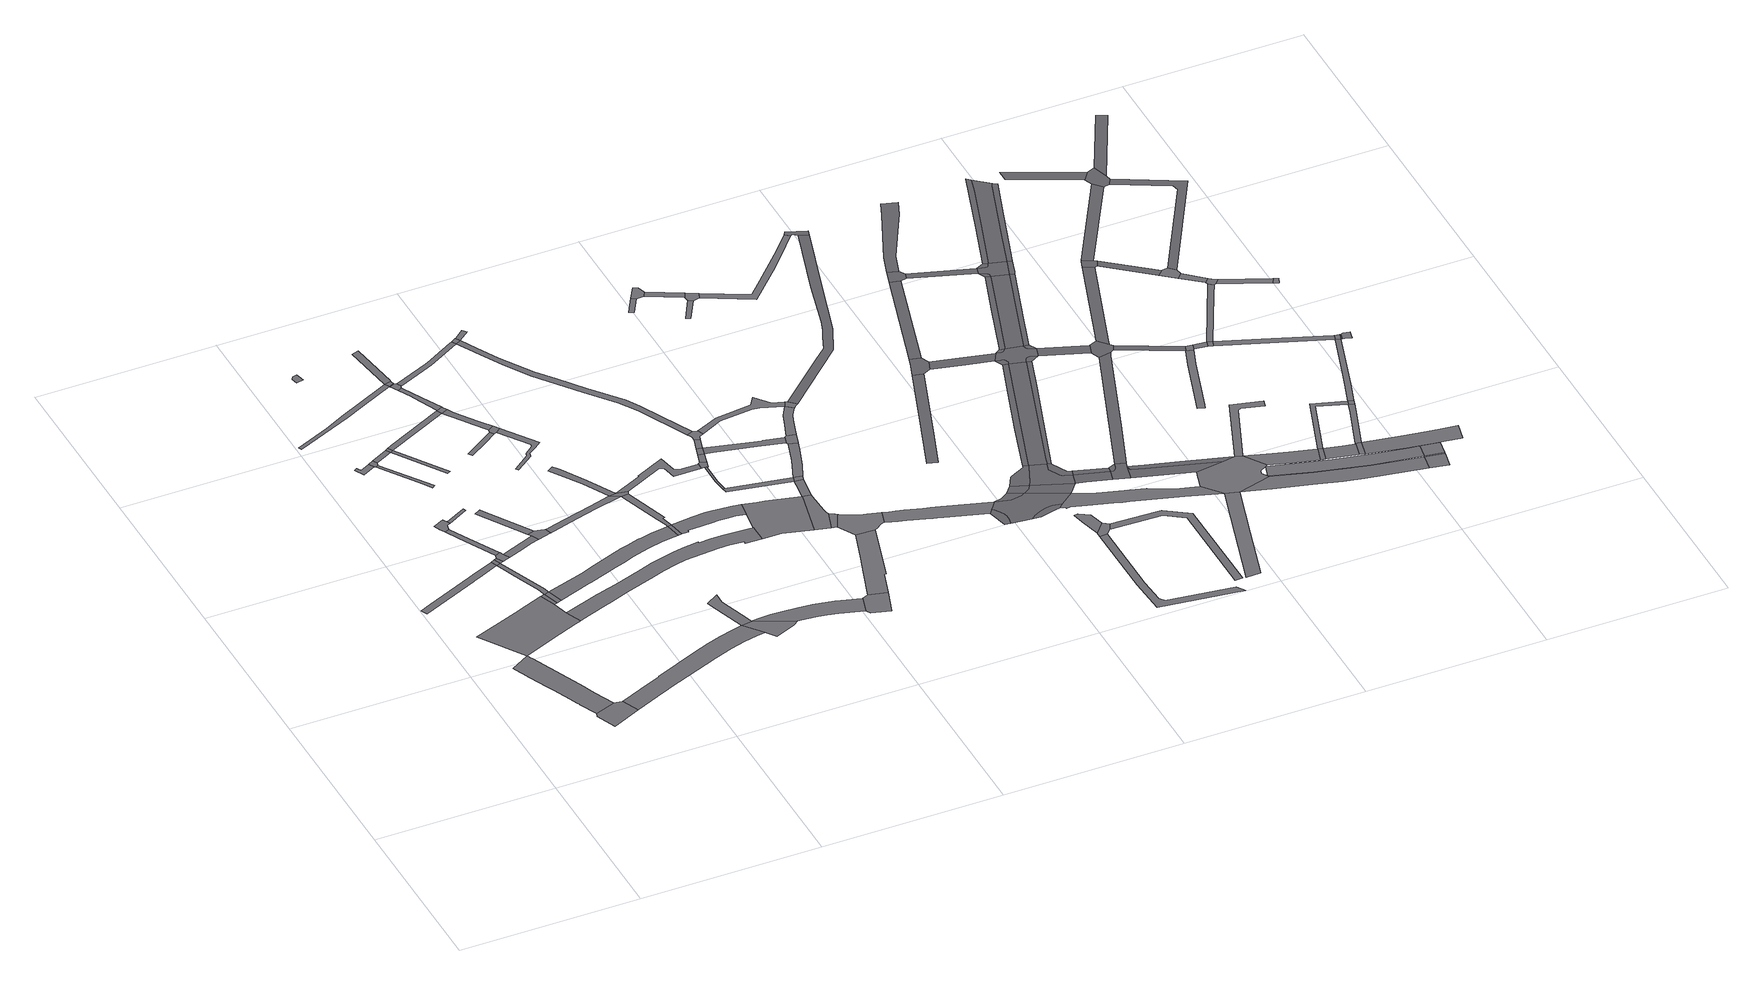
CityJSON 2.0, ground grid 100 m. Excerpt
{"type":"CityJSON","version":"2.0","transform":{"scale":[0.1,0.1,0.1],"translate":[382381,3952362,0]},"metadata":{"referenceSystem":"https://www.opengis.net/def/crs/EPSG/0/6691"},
"CityObjects":{
"road1":{"type":"Road","attributes":{"class":"1040","RoadStructureAttribute.sectionType":"1"},"geometry":[{"type":"MultiSurface","lod":"1","boundaries":[[[0,1,2,3,4,5,6,7,8,9,10,11,12,13,14,15,16,17,18]]]}]},
"road2":{"type":"Road","attributes":{"class":"1040","RoadStructureAttribute.sectionType":"4"},"geometry":[{"type":"MultiSurface","lod":"1","boundaries":[[[13,12,19,20,21,22]]]}]},
"road3":{"type":"Road","attributes":{"class":"1040","RoadStructureAttribute.sectionType":"1"},"geometry":[{"type":"MultiSurface","lod":"1","boundaries":[[[23,24,25,26,27,28,29,30,31,32]]]}]},
"road4":{"type":"Road","attributes":{"name":"都道25号","class":"1040","function":"3","RoadStructureAttribute.sectionType":"1"},"geometry":[{"type":"MultiSurface","lod":"1","boundaries":[[[33,34,35,36,0,37,38,39,40,41,42]]]}]},
"road5":{"type":"Road","attributes":{"name":"都道25号","class":"1040","function":"3","RoadStructureAttribute.sectionType":"1"},"geometry":[{"type":"MultiSurface","lod":"1","boundaries":[[[43,33,42,44]]]}]},
"road6":{"type":"Road","attributes":{"class":"1040","RoadStructureAttribute.sectionType":"4"},"geometry":[{"type":"MultiSurface","lod":"1","boundaries":[[[45,23,32,46]]]}]},
"road7":{"type":"Road","attributes":{"class":"1040","RoadStructureAttribute.sectionType":"4"},"geometry":[{"type":"MultiSurface","lod":"1","boundaries":[[[47,48,49,50,51,52,53,54]]]}]},
"road8":{"type":"Road","attributes":{"class":"1040","RoadStructureAttribute.sectionType":"1"},"geometry":[{"type":"MultiSurface","lod":"1","boundaries":[[[46,32,55,56,57,43,58,59,60]]]}]},
"road9":{"type":"Road","attributes":{"class":"1040","RoadStructureAttribute.sectionType":"1"},"geometry":[{"type":"MultiSurface","lod":"1","boundaries":[[[61,45,46,62]]]}]},
"road10":{"type":"Road","attributes":{"class":"1040","RoadStructureAttribute.sectionType":"1"},"geometry":[{"type":"MultiSurface","lod":"1","boundaries":[[[63,64,65,66,67,68]]]}]},
"road11":{"type":"Road","attributes":{"name":"都道25号","class":"1040","function":"3","RoadStructureAttribute.sectionType":"4"},"geometry":[{"type":"MultiSurface","lod":"1","boundaries":[[[58,43,44,69]]]}]},
"road12":{"type":"Road","attributes":{"class":"1040","RoadStructureAttribute.sectionType":"1"},"geometry":[{"type":"MultiSurface","lod":"1","boundaries":[[[70,71,51,50,72,73,74]]]}]},
"road13":{"type":"Road","attributes":{"class":"1040","RoadStructureAttribute.sectionType":"4"},"geometry":[{"type":"MultiSurface","lod":"1","boundaries":[[[74,73,61,62,75,76]]]}]},
"road14":{"type":"Road","attributes":{"class":"1040","RoadStructureAttribute.sectionType":"4"},"geometry":[{"type":"MultiSurface","lod":"1","boundaries":[[[77,63,68,78,79,80]]]}]},
"road15":{"type":"Road","attributes":{"class":"1040","RoadStructureAttribute.sectionType":"1"},"geometry":[{"type":"MultiSurface","lod":"1","boundaries":[[[81,54,53,82]]]}]},
"road16":{"type":"Road","attributes":{"class":"1040","RoadStructureAttribute.sectionType":"1"},"geometry":[{"type":"MultiSurface","lod":"1","boundaries":[[[79,78,83,84,85,86]]]}]},
"road17":{"type":"Road","attributes":{"class":"1040","RoadStructureAttribute.sectionType":"1"},"geometry":[{"type":"MultiSurface","lod":"1","boundaries":[[[87,88,77,80,89,90]]]}]},
"road18":{"type":"Road","attributes":{"class":"1040","RoadStructureAttribute.sectionType":"1"},"geometry":[{"type":"MultiSurface","lod":"1","boundaries":[[[91,92,93,94,95,96,97,98,22,21,99,100,101,102,103,104,105,106]]]}]},
"road19":{"type":"Road","attributes":{"class":"1040","RoadStructureAttribute.sectionType":"1"},"geometry":[{"type":"MultiSurface","lod":"1","boundaries":[[[107,76,75,108,109,110]]]}]},
"road20":{"type":"Road","attributes":{"class":"1040","RoadStructureAttribute.sectionType":"4"},"geometry":[{"type":"MultiSurface","lod":"1","boundaries":[[[111,87,90,112]]]}]},
"road21":{"type":"Road","attributes":{"class":"1040","RoadStructureAttribute.sectionType":"1"},"geometry":[{"type":"MultiSurface","lod":"1","boundaries":[[[113,114,115,116,117,118,119,120,121]]]}]},
"road22":{"type":"Road","attributes":{"class":"1040","RoadStructureAttribute.sectionType":"1"},"geometry":[{"type":"MultiSurface","lod":"1","boundaries":[[[122,123,124,125,126]]]}]},
"road23":{"type":"Road","attributes":{"class":"1040","RoadStructureAttribute.sectionType":"4"},"geometry":[{"type":"MultiSurface","lod":"1","boundaries":[[[127,128,129,130,131,132]]]}]},
"road24":{"type":"Road","attributes":{"class":"1040","RoadStructureAttribute.sectionType":"1"},"geometry":[{"type":"MultiSurface","lod":"1","boundaries":[[[112,90,133,134]]]}]},
"road25":{"type":"Road","attributes":{"class":"1040","RoadStructureAttribute.sectionType":"4"},"geometry":[{"type":"MultiSurface","lod":"1","boundaries":[[[125,124,135,107,110,136,137]]]}]},
"road26":{"type":"Road","attributes":{"class":"1040","RoadStructureAttribute.sectionType":"1"},"geometry":[{"type":"MultiSurface","lod":"1","boundaries":[[[138,139,111,112,140]]]}]},
"road27":{"type":"Road","attributes":{"name":"都道25号","class":"1040","function":"3","RoadStructureAttribute.sectionType":"1"},"geometry":[{"type":"MultiSurface","lod":"1","boundaries":[[[141,142,143,144,145,146,147,148,149,150,151,58,69,152,153,154,155,156,157,158,159,160,161,162,163]]]}]},
"road28":{"type":"Road","attributes":{"name":"都道25号","class":"1040","function":"3","RoadStructureAttribute.sectionType":"1"},"geometry":[{"type":"MultiSurface","lod":"1","boundaries":[[[164,165,166,167,168,169,170,171,172,173,174,175,176,41,40,177,178,179,180,181,182,183,184,185,186,187,188,189,190,191,192,193,194]]]}]},
"road29":{"type":"Road","attributes":{"class":"1040","RoadStructureAttribute.sectionType":"4"},"geometry":[{"type":"MultiSurface","lod":"1","boundaries":[[[195,113,121,196]]]}]},
"road30":{"type":"Road","attributes":{"class":"1040","RoadStructureAttribute.sectionType":"1"},"geometry":[{"type":"MultiSurface","lod":"1","boundaries":[[[196,121,197,198]]]}]},
"road31":{"type":"Road","attributes":{"class":"1040","RoadStructureAttribute.sectionType":"4"},"geometry":[{"type":"MultiSurface","lod":"1","boundaries":[[[198,197,199,200,201,202,203]]]}]},
"road32":{"type":"Road","attributes":{"class":"1040","RoadStructureAttribute.sectionType":"1"},"geometry":[{"type":"MultiSurface","lod":"1","boundaries":[[[204,205,206,207,208,209,210,211]]]}]},
"road33":{"type":"Road","attributes":{"class":"1040","RoadStructureAttribute.sectionType":"1"},"geometry":[{"type":"MultiSurface","lod":"1","boundaries":[[[212,213,214,215,216,137,136,217,218,219,220,221,222,223,224]]]}]},
"road34":{"type":"Road","attributes":{"class":"1040","RoadStructureAttribute.sectionType":"1"},"geometry":[{"type":"MultiSurface","lod":"1","boundaries":[[[225,226,227,228,229,113,195]]]}]},
"road35":{"type":"Road","attributes":{"class":"1040","RoadStructureAttribute.sectionType":"1"},"geometry":[{"type":"MultiSurface","lod":"1","boundaries":[[[230,231,232,91,233,234,235]]]}]},
"road36":{"type":"Road","attributes":{"class":"1040","RoadStructureAttribute.sectionType":"1"},"geometry":[{"type":"MultiSurface","lod":"1","boundaries":[[[200,199,236,237,238,239,240,241,242]]]}]},
"road37":{"type":"Road","attributes":{"class":"1040","RoadStructureAttribute.sectionType":"4"},"geometry":[{"type":"MultiSurface","lod":"1","boundaries":[[[240,239,138,140,243,244]]]}]},
"road38":{"type":"Road","attributes":{"class":"1040","RoadStructureAttribute.sectionType":"1"},"geometry":[{"type":"MultiSurface","lod":"1","boundaries":[[[243,140,245,246,247,248,249,250,251,252]]]}]},
"road39":{"type":"Road","attributes":{"class":"1040","RoadStructureAttribute.sectionType":"4"},"geometry":[{"type":"MultiSurface","lod":"1","boundaries":[[[233,91,106,253,254,255]]]}]},
"road40":{"type":"Road","attributes":{"class":"1040","RoadStructureAttribute.sectionType":"4"},"geometry":[{"type":"MultiSurface","lod":"1","boundaries":[[[248,247,204,211,256,257]]]}]},
"road41":{"type":"Road","attributes":{"class":"1040","RoadStructureAttribute.sectionType":"1"},"geometry":[{"type":"MultiSurface","lod":"1","boundaries":[[[257,256,258,259,260,261,262,263,264,265,266,267]]]}]},
"road42":{"type":"Road","attributes":{"class":"1040","RoadStructureAttribute.sectionType":"1"},"geometry":[{"type":"MultiSurface","lod":"1","boundaries":[[[268,269,270,271,212,272,273,274,275]]]}]},
"road43":{"type":"Road","attributes":{"class":"1040","RoadStructureAttribute.sectionType":"1"},"geometry":[{"type":"MultiSurface","lod":"1","boundaries":[[[276,277,278,279,280,203,202,281,282,283,284,285]]]}]},
"road44":{"type":"Road","attributes":{"class":"1040","RoadStructureAttribute.sectionType":"4"},"geometry":[{"type":"MultiSurface","lod":"1","boundaries":[[[272,212,224,286,287,288]]]}]},
"road45":{"type":"Road","attributes":{"class":"1040","RoadStructureAttribute.sectionType":"1"},"geometry":[{"type":"MultiSurface","lod":"1","boundaries":[[[287,286,289,290,291,292,293,141,294,295,296,297]]]}]},
"road46":{"type":"Road","attributes":{"name":"都道25号","class":"1040","function":"3","RoadStructureAttribute.sectionType":"4"},"geometry":[{"type":"MultiSurface","lod":"1","boundaries":[[[294,141,163,298]]]}]},
"road47":{"type":"Road","attributes":{"class":"1040","RoadStructureAttribute.sectionType":"1"},"geometry":[{"type":"MultiSurface","lod":"1","boundaries":[[[299,300,301,233,255,302,303,304,305,306,307,308,309,310,311,312,313]]]}]},
"road48":{"type":"Road","attributes":{"name":"都道25号","class":"1040","function":"3","RoadStructureAttribute.sectionType":"1"},"geometry":[{"type":"MultiSurface","lod":"1","boundaries":[[[314,315,316,294,298,317,318,319,320,321,322,323,324,325,326,327,328,329]]]}]},
"road49":{"type":"Road","attributes":{"class":"1040","RoadStructureAttribute.sectionType":"4"},"geometry":[{"type":"MultiSurface","lod":"1","boundaries":[[[330,276,285,331]]]}]},
"road50":{"type":"Road","attributes":{"class":"1040","RoadStructureAttribute.sectionType":"1"},"geometry":[{"type":"MultiSurface","lod":"1","boundaries":[[[332,333,334,335,336,337,272,288,338,339,340,341,342]]]}]},
"road51":{"type":"Road","attributes":{"class":"1040","RoadStructureAttribute.sectionType":"1"},"geometry":[{"type":"MultiSurface","lod":"1","boundaries":[[[343,344,330,331,345]]]}]},
"road52":{"type":"Road","attributes":{"class":"1040","RoadStructureAttribute.sectionType":"4"},"geometry":[{"type":"MultiSurface","lod":"1","boundaries":[[[346,307,306,347,348,349]]]}]},
"road53":{"type":"Road","attributes":{"class":"1040","RoadStructureAttribute.sectionType":"1"},"geometry":[{"type":"MultiSurface","lod":"1","boundaries":[[[350,351,352,353,354,355,356,357,331,285,358,359,360,361,362,363,364,365,366,367]]]}]},
"road54":{"type":"Road","attributes":{"class":"1040","RoadStructureAttribute.sectionType":"1"},"geometry":[{"type":"MultiSurface","lod":"1","boundaries":[[[368,369,370,371,372,373,374]]]}]},
"road55":{"type":"Road","attributes":{"class":"1040","RoadStructureAttribute.sectionType":"4"},"geometry":[{"type":"MultiSurface","lod":"1","boundaries":[[[375,368,374,376,377,378,342,341]]]}]},
"road56":{"type":"Road","attributes":{"name":"都道25号","class":"1040","function":"3","RoadStructureAttribute.sectionType":"1"},"geometry":[{"type":"MultiSurface","lod":"1","boundaries":[[[379,380,327,326,192,191,381,382,383]]]}]},
"road57":{"type":"Road","attributes":{"class":"1040","RoadStructureAttribute.sectionType":"1"},"geometry":[{"type":"MultiSurface","lod":"1","boundaries":[[[384,378,377,385]]]}]},
"road58":{"type":"Road","attributes":{"class":"1040","RoadStructureAttribute.sectionType":"4"},"geometry":[{"type":"MultiSurface","lod":"1","boundaries":[[[386,384,385,387]]]}]},
"road59":{"type":"Road","attributes":{"class":"1040","RoadStructureAttribute.sectionType":"1"},"geometry":[{"type":"MultiSurface","lod":"1","boundaries":[[[388,389,390,391,346,349,392,393,394,395]]]}]},
"road60":{"type":"Road","attributes":{"class":"1040","RoadStructureAttribute.sectionType":"1"},"geometry":[{"type":"MultiSurface","lod":"1","boundaries":[[[396,386,387,397]]]}]},
"road61":{"type":"Road","attributes":{"class":"1040","RoadStructureAttribute.sectionType":"1"},"geometry":[{"type":"MultiSurface","lod":"1","boundaries":[[[371,370,398,399,400]]]}]},
"road62":{"type":"Road","attributes":{"class":"1040","RoadStructureAttribute.sectionType":"4"},"geometry":[{"type":"MultiSurface","lod":"1","boundaries":[[[367,366,401,396,397,402,403,404]]]}]},
"road63":{"type":"Road","attributes":{"name":"都道25号","class":"1040","function":"3","RoadStructureAttribute.sectionType":"4"},"geometry":[{"type":"MultiSurface","lod":"1","boundaries":[[[383,382,405,406,407,408,409,410,411]]]}]},
"road64":{"type":"Road","attributes":{"name":"都道25号","class":"1040","function":"3","RoadStructureAttribute.sectionType":"1"},"geometry":[{"type":"MultiSurface","lod":"1","boundaries":[[[412,406,405,413,414]]]}]},
"road65":{"type":"Road","attributes":{"class":"1040","RoadStructureAttribute.sectionType":"1"},"geometry":[{"type":"MultiSurface","lod":"1","boundaries":[[[399,415,416,417,383,411,418,419]]]}]},
"road66":{"type":"Road","attributes":{"class":"1040","RoadStructureAttribute.sectionType":"1"},"geometry":[{"type":"MultiSurface","lod":"1","boundaries":[[[387,385,420,421,422,423,424,425,426,427,428,429]]]}]},
"road67":{"type":"Road","attributes":{"name":"都道25号","class":"1040","function":"3","RoadStructureAttribute.sectionType":"4"},"geometry":[{"type":"MultiSurface","lod":"1","boundaries":[[[430,431,432,433,434,414,413,435,388,395,436,437,438,439,440]]]}]},
"road68":{"type":"Road","attributes":{"class":"1040","RoadStructureAttribute.sectionType":"4"},"geometry":[{"type":"MultiSurface","lod":"1","boundaries":[[[400,399,419,441,442]]]}]},
"road69":{"type":"Road","attributes":{"class":"1040","RoadStructureAttribute.sectionType":"1"},"geometry":[{"type":"MultiSurface","lod":"1","boundaries":[[[443,444,400,442,445,446,447]]]}]},
"road70":{"type":"Road","attributes":{"class":"1040","RoadStructureAttribute.sectionType":"1"},"geometry":[{"type":"MultiSurface","lod":"1","boundaries":[[[448,449,450,451,404,403,452,453,454,455,456]]]}]},
"road71":{"type":"Road","attributes":{"class":"1040","RoadStructureAttribute.sectionType":"4"},"geometry":[{"type":"MultiSurface","lod":"1","boundaries":[[[457,424,423,443,447,458]]]}]},
"road72":{"type":"Road","attributes":{"class":"1040","RoadStructureAttribute.sectionType":"1"},"geometry":[{"type":"MultiSurface","lod":"1","boundaries":[[[455,459,460,457,458,461,462,463,464,465]]]}]},
"road73":{"type":"Road","attributes":{"class":"1040","RoadStructureAttribute.sectionType":"1"},"geometry":[{"type":"MultiSurface","lod":"1","boundaries":[[[466,467,468,469]]]}]},
"road74":{"type":"Road","attributes":{"name":"都道25号","class":"1040","function":"3","RoadStructureAttribute.sectionType":"1"},"geometry":[{"type":"MultiSurface","lod":"1","boundaries":[[[440,439,470,471,472,473,474,475,476,477,478,479,480,481,482,483,484,485,486,487,488]]]}]},
"road75":{"type":"Road","attributes":{"class":"1040","RoadStructureAttribute.sectionType":"4"},"geometry":[{"type":"MultiSurface","lod":"1","boundaries":[[[489,490,456,455,465,491]]]}]},
"road76":{"type":"Road","attributes":{"class":"1040","RoadStructureAttribute.sectionType":"4"},"geometry":[{"type":"MultiSurface","lod":"1","boundaries":[[[492,466,469,493,494,495]]]}]},
"road77":{"type":"Road","attributes":{"class":"1040","RoadStructureAttribute.sectionType":"1"},"geometry":[{"type":"MultiSurface","lod":"1","boundaries":[[[494,493,496,497]]]}]},
"road78":{"type":"Road","attributes":{"class":"1040","RoadStructureAttribute.sectionType":"1"},"geometry":[{"type":"MultiSurface","lod":"1","boundaries":[[[498,499,500,501]]]}]},
"road79":{"type":"Road","attributes":{"class":"1040","RoadStructureAttribute.sectionType":"4"},"geometry":[{"type":"MultiSurface","lod":"1","boundaries":[[[497,496,498,501,502,503]]]}]},
"road80":{"type":"Road","attributes":{"name":"都道25号","class":"1040","function":"3","RoadStructureAttribute.sectionType":"4"},"geometry":[{"type":"MultiSurface","lod":"2","boundaries":[[[504,505,506,507,508,509,478,510,511]],[[512,513,514,515,479,509,508,507,506,505,504,511,516,517,518,519,520,521,522,523]],[[521,520,519,518,517,516,524,525,526,522]],[[527,528,479,515,514,513,512]]],"semantics":{"surfaces":[{"type":"TrafficArea","function":"2000"},{"type":"TrafficArea","function":"1020"}],"values":[0,1,0,0]}}]},
"road81":{"type":"Road","attributes":{"class":"1040","RoadStructureAttribute.sectionType":"1"},"geometry":[{"type":"MultiSurface","lod":"2","boundaries":[[[529,530,531,532,533,534]]],"semantics":{"surfaces":[{"type":"TrafficArea","function":"1000"}],"values":[0]}}]},
"road82":{"type":"Road","attributes":{"name":"都道25号","class":"1040","function":"3","RoadStructureAttribute.sectionType":"1"},"geometry":[{"type":"MultiSurface","lod":"2","boundaries":[[[535,527,512,536,537]],[[537,536,512,523,538]]],"semantics":{"surfaces":[{"type":"TrafficArea","function":"2000"},{"type":"TrafficArea","function":"1000"}],"values":[0,1]}}]},
"road83":{"type":"Road","attributes":{"class":"1040","RoadStructureAttribute.sectionType":"1"},"geometry":[{"type":"MultiSurface","lod":"1","boundaries":[[[539,540,541,542,543,544]]]}]},
"road84":{"type":"Road","attributes":{"class":"1040","RoadStructureAttribute.sectionType":"4"},"geometry":[{"type":"MultiSurface","lod":"1","boundaries":[[[543,542,545,546,547,548]]]}]},
"road85":{"type":"Road","attributes":{"class":"1040","RoadStructureAttribute.sectionType":"1"},"geometry":[{"type":"MultiSurface","lod":"2","boundaries":[[[549,550,551,552,553,554,555,490,489,556,557,558,559]]],"semantics":{"surfaces":[{"type":"TrafficArea","function":"1000"}],"values":[0]}}]},
"road86":{"type":"Road","attributes":{"name":"都道25号","class":"1040","function":"3","RoadStructureAttribute.sectionType":"4"},"geometry":[{"type":"MultiSurface","lod":"2","boundaries":[[[560,561,562,563,535,537,564,565,566,567,568]],[[569,570,571,572,573,574,575,576,577,578,579,580,581]],[[568,567,566,565,564,537,538,578,577,576,575,574,573,572,571,570,569]]],"semantics":{"surfaces":[{"type":"TrafficArea","function":"2000"},{"type":"TrafficArea","function":"1020"}],"values":[0,0,1]}}]},
"road87":{"type":"Road","attributes":{"class":"1040","RoadStructureAttribute.sectionType":"1"},"geometry":[{"type":"MultiSurface","lod":"1","boundaries":[[[546,545,582,583,584,585,586,587,588]]]}]},
"road88":{"type":"Road","attributes":{"class":"1040","RoadStructureAttribute.sectionType":"1"},"geometry":[{"type":"MultiSurface","lod":"1","boundaries":[[[589,590,591,592,593,594,503,502,595,596,597,598]]]}]},
"road89":{"type":"Road","attributes":{"class":"1040","RoadStructureAttribute.sectionType":"1"},"geometry":[{"type":"MultiSurface","lod":"1","boundaries":[[[548,547,599,600,601,602,603,604,605]]]}]},
"road90":{"type":"Road","attributes":{"class":"1040","RoadStructureAttribute.sectionType":"4"},"geometry":[{"type":"MultiSurface","lod":"2","boundaries":[[[606,607,529,534,608,609,610]]],"semantics":{"surfaces":[{"type":"TrafficArea","function":"1020"}],"values":[0]}}]},
"road91":{"type":"Road","attributes":{"name":"都道25号","class":"1040","function":"3","RoadStructureAttribute.sectionType":"1"},"geometry":[{"type":"MultiSurface","lod":"2","boundaries":[[[579,578,611,612]],[[578,538,613,614,611]]],"semantics":{"surfaces":[{"type":"TrafficArea","function":"2000"},{"type":"TrafficArea","function":"1000"}],"values":[0,1]}}]},
"road92":{"type":"Road","attributes":{"name":"都道25号","class":"1040","function":"3","RoadStructureAttribute.sectionType":"1"},"geometry":[{"type":"MultiSurface","lod":"1","boundaries":[[[615,616,523,526,617,618,619,620,621,622,623,624,625,626,627,628,629]]]}]},
"road93":{"type":"Road","attributes":{"class":"1040","RoadStructureAttribute.sectionType":"1"},"geometry":[{"type":"MultiSurface","lod":"2","boundaries":[[[630,568,569,631,632]],[[632,631,569,581,633,634,635]],[[636,637,638,560,568,630]]],"semantics":{"surfaces":[{"type":"TrafficArea","function":"1000"},{"type":"TrafficArea","function":"2000"}],"values":[0,1,1]}}]},
"road94":{"type":"Road","attributes":{"name":"都道25号","class":"1040","function":"3","RoadStructureAttribute.sectionType":"4"},"geometry":[{"type":"MultiSurface","lod":"2","boundaries":[[[639,640,641,642,643,611,614,644,645,646]],[[643,642,641,640,639,612,611]]],"semantics":{"surfaces":[{"type":"TrafficArea","function":"1020"},{"type":"TrafficArea","function":"2000"}],"values":[0,1]}}]},
"road95":{"type":"Road","attributes":{"class":"1040","RoadStructureAttribute.sectionType":"1"},"geometry":[{"type":"MultiSurface","lod":"2","boundaries":[[[609,608,647,648,649,650]]],"semantics":{"surfaces":[{"type":"TrafficArea","function":"1000"}],"values":[0]}}]},
"road96":{"type":"Road","attributes":{"class":"1040","RoadStructureAttribute.sectionType":"1"},"geometry":[{"type":"MultiSurface","lod":"2","boundaries":[[[651,606,610,652]]],"semantics":{"surfaces":[{"type":"TrafficArea","function":"1000"}],"values":[0]}}]},
"road97":{"type":"Road","attributes":{"class":"1040","RoadStructureAttribute.sectionType":"4"},"geometry":[{"type":"MultiSurface","lod":"2","boundaries":[[[653,589,598,654,549,559,655]]],"semantics":{"surfaces":[{"type":"TrafficArea","function":"1020"}],"values":[0]}}]},
"road98":{"type":"Road","attributes":{"class":"1040","RoadStructureAttribute.sectionType":"1"},"geometry":[{"type":"MultiSurface","lod":"1","boundaries":[[[625,656,657,658,659,660,661,662,663]]]}]},
"road99":{"type":"Road","attributes":{"class":"1040","RoadStructureAttribute.sectionType":"4"},"geometry":[{"type":"MultiSurface","lod":"2","boundaries":[[[664,651,652,665,666,667]]],"semantics":{"surfaces":[{"type":"TrafficArea","function":"1020"}],"values":[0]}}]},
"road100":{"type":"Road","attributes":{"class":"1040","RoadStructureAttribute.sectionType":"4"},"geometry":[{"type":"MultiSurface","lod":"2","boundaries":[[[668,669,670,671,672,673,674,675,632,635,676]],[[677,678,679,680,681,682,683,648,636,630]],[[684,685,686,687,688,689,690,691,649,648,683,682,681,680,679,678,677,630,632,675,674,673,672,671,670,669,668,676,692,693,694,695,696,697,698,699]],[[699,698,697,696,695,694,693,692,700]],[[701,649,691,690,689,688,687,686,685,684]]],"semantics":{"surfaces":[{"type":"TrafficArea","function":"2000"},{"type":"TrafficArea","function":"1020"}],"values":[0,0,1,0,0]}}]},
"road101":{"type":"Road","attributes":{"name":"都道25号","class":"1040","function":"3","RoadStructureAttribute.sectionType":"1"},"geometry":[{"type":"MultiSurface","lod":"2","boundaries":[[[645,702,703,704,705,706,707,708,709]],[[705,704,703,702,645,644,710,711,706]]],"semantics":{"surfaces":[{"type":"TrafficArea","function":"2000"},{"type":"TrafficArea","function":"1000"}],"values":[0,1]}}]},
"road102":{"type":"Road","attributes":{"class":"1040","RoadStructureAttribute.sectionType":"1"},"geometry":[{"type":"MultiSurface","lod":"2","boundaries":[[[712,713,639,646,714,715]]],"semantics":{"surfaces":[{"type":"TrafficArea","function":"1000"}],"values":[0]}}]},
"road103":{"type":"Road","attributes":{"name":"都道25号","class":"1040","function":"3","RoadStructureAttribute.sectionType":"4"},"geometry":[{"type":"MultiSurface","lod":"1","boundaries":[[[707,711,716,717,626,625,663,718,719,720,721,722,723,724]]]}]},
"road104":{"type":"Road","attributes":{"class":"1040","RoadStructureAttribute.sectionType":"1"},"geometry":[{"type":"MultiSurface","lod":"2","boundaries":[[[666,665,725,726]]],"semantics":{"surfaces":[{"type":"TrafficArea","function":"1000"}],"values":[0]}}]},
"road105":{"type":"Road","attributes":{"class":"1040","RoadStructureAttribute.sectionType":"1"},"geometry":[{"type":"MultiSurface","lod":"2","boundaries":[[[727,728,729,664,667,730,731,732,733]]],"semantics":{"surfaces":[{"type":"TrafficArea","function":"1000"}],"values":[0]}}]},
"road106":{"type":"Road","attributes":{"class":"1040","RoadStructureAttribute.sectionType":"1"},"geometry":[{"type":"MultiSurface","lod":"2","boundaries":[[[692,676,734,735]]],"semantics":{"surfaces":[{"type":"TrafficArea","function":"1000"}],"values":[0]}}]},
"road107":{"type":"Road","attributes":{"class":"1040","RoadStructureAttribute.sectionType":"1"},"geometry":[{"type":"MultiSurface","lod":"2","boundaries":[[[736,737,738,701,684,739,740,741,742]],[[742,741,740,739,684,699,743,744,745]],[[745,744,743,699,700,746,747,748,749]]],"semantics":{"surfaces":[{"type":"TrafficArea","function":"2000"},{"type":"TrafficArea","function":"1000"}],"values":[0,1,0]}}]},
"road108":{"type":"Road","attributes":{"class":"1040","RoadStructureAttribute.sectionType":"4"},"geometry":[{"type":"MultiSurface","lod":"2","boundaries":[[[750,735,734,713,712,751,752,753]]],"semantics":{"surfaces":[{"type":"TrafficArea","function":"1020"}],"values":[0]}}]},
"road109":{"type":"Road","attributes":{"class":"1040","RoadStructureAttribute.sectionType":"4"},"geometry":[{"type":"MultiSurface","lod":"2","boundaries":[[[754,755,756,757,758,759,726,725,760,761,762,763,764,765,766,742,745,767]],[[767,745,749,768,769]],[[766,765,764,763,762,761,760,725,736,742]],[[770,726,759,758,757,756,755,754]]],"semantics":{"surfaces":[{"type":"TrafficArea","function":"1020"},{"type":"TrafficArea","function":"2000"}],"values":[0,1,1,1]}}]},
"road110":{"type":"Road","attributes":{"name":"都道25号","class":"1040","function":"3","RoadStructureAttribute.sectionType":"1"},"geometry":[{"type":"MultiSurface","lod":"1","boundaries":[[[724,723,771,772,773,774,775,776]]]}]},
"road111":{"type":"Road","attributes":{"class":"1040","RoadStructureAttribute.sectionType":"1"},"geometry":[{"type":"MultiSurface","lod":"1","boundaries":[[[777,707,724,778,779,780,781,782]]]}]},
"road112":{"type":"Road","attributes":{"name":"都道25号","class":"1040","function":"3","RoadStructureAttribute.sectionType":"1"},"geometry":[{"type":"MultiSurface","lod":"1","boundaries":[[[718,663,783,784,785,786,787,788,789,790,791,792,793,794,795]]]}]},
"road113":{"type":"Road","attributes":{"class":"1040","RoadStructureAttribute.sectionType":"1"},"geometry":[{"type":"MultiSurface","lod":"2","boundaries":[[[796,752,751,797,798]]],"semantics":{"surfaces":[{"type":"TrafficArea","function":"1000"}],"values":[0]}}]},
"road114":{"type":"Road","attributes":{"class":"1040","RoadStructureAttribute.sectionType":"1"},"geometry":[{"type":"MultiSurface","lod":"1","boundaries":[[[797,799,800,801,802,803,804]]]}]},
"road115":{"type":"Road","attributes":{"class":"1040","RoadStructureAttribute.sectionType":"1"},"geometry":[{"type":"MultiSurface","lod":"2","boundaries":[[[805,750,753,806,807]]],"semantics":{"surfaces":[{"type":"TrafficArea","function":"1000"}],"values":[0]}}]},
"road116":{"type":"Road","attributes":{"name":"都道25号","class":"1040","function":"3","RoadStructureAttribute.sectionType":"4"},"geometry":[{"type":"MultiSurface","lod":"1","boundaries":[[[773,772,808,809,810]]]}]},
"road117":{"type":"Road","attributes":{"class":"1040","RoadStructureAttribute.sectionType":"1"},"geometry":[{"type":"MultiSurface","lod":"2","boundaries":[[[811,812,770,754,813,814,815,816,817]],[[817,816,815,814,813,754,767,818,819,820,821,822]],[[822,821,820,819,818,767,769,823,824,825]]],"semantics":{"surfaces":[{"type":"TrafficArea","function":"2000"},{"type":"TrafficArea","function":"1000"}],"values":[0,1,0]}}]},
"road118":{"type":"Road","attributes":{"name":"都道25号","class":"1040","function":"3","RoadStructureAttribute.sectionType":"1"},"geometry":[{"type":"MultiSurface","lod":"1","boundaries":[[[722,719,826,827,828,829,830,831,832,833,834]]]}]},
"road119":{"type":"Road","attributes":{"name":"都道25号","class":"1040","function":"3","RoadStructureAttribute.sectionType":"1"},"geometry":[{"type":"MultiSurface","lod":"1","boundaries":[[[810,809,835,836,837]]]}]},
"road120":{"type":"Road","attributes":{"class":"1040","RoadStructureAttribute.sectionType":"4"},"geometry":[{"type":"MultiSurface","lod":"1","boundaries":[[[798,797,804,838,839]]]}]},
"road121":{"type":"Road","attributes":{"class":"1040","RoadStructureAttribute.sectionType":"1"},"geometry":[{"type":"MultiSurface","lod":"1","boundaries":[[[839,838,840,841]]]}]},
"road122":{"type":"Road","attributes":{"name":"都道25号","class":"1040","function":"3","RoadStructureAttribute.sectionType":"4"},"geometry":[{"type":"MultiSurface","lod":"1","boundaries":[[[842,836,835,843,844]]]}]},
"road123":{"type":"Road","attributes":{"class":"1040","RoadStructureAttribute.sectionType":"4"},"geometry":[{"type":"MultiSurface","lod":"2","boundaries":[[[845,846,805,807,847,848,849]]],"semantics":{"surfaces":[{"type":"TrafficArea","function":"1020"}],"values":[0]}}]},
"road124":{"type":"Road","attributes":{"class":"1040","RoadStructureAttribute.sectionType":"4"},"geometry":[{"type":"MultiSurface","lod":"1","boundaries":[[[841,840,850,851,852]]]}]},
"road125":{"type":"Road","attributes":{"class":"1040","RoadStructureAttribute.sectionType":"1"},"geometry":[{"type":"MultiSurface","lod":"1","boundaries":[[[853,773,810,854,855,856]]]}]},
"road126":{"type":"Road","attributes":{"class":"1040","RoadStructureAttribute.sectionType":"1"},"geometry":[{"type":"MultiSurface","lod":"1","boundaries":[[[855,857,842,844,858,859]]]}]},
"road127":{"type":"Road","attributes":{"class":"1040","RoadStructureAttribute.sectionType":"1"},"geometry":[{"type":"MultiSurface","lod":"2","boundaries":[[[848,847,860,861]]],"semantics":{"surfaces":[{"type":"TrafficArea","function":"1000"}],"values":[0]}}]},
"road128":{"type":"Road","attributes":{"class":"1040","RoadStructureAttribute.sectionType":"1"},"geometry":[{"type":"MultiSurface","lod":"1","boundaries":[[[862,841,852,863,864]]]}]},
"road129":{"type":"Road","attributes":{"class":"1040","RoadStructureAttribute.sectionType":"4"},"geometry":[{"type":"MultiSurface","lod":"1","boundaries":[[[856,855,859,865]]]}]},
"road130":{"type":"Road","attributes":{"name":"都道25号","class":"1040","function":"3","RoadStructureAttribute.sectionType":"4"},"geometry":[{"type":"MultiSurface","lod":"1","boundaries":[[[790,789,866,867]]]}]},
"road131":{"type":"Road","attributes":{"class":"1040","RoadStructureAttribute.sectionType":"1"},"geometry":[{"type":"MultiSurface","lod":"2","boundaries":[[[868,845,849,869]]],"semantics":{"surfaces":[{"type":"TrafficArea","function":"1000"}],"values":[0]}}]},
"road132":{"type":"Road","attributes":{"name":"都道25号","class":"1040","function":"3","RoadStructureAttribute.sectionType":"1"},"geometry":[{"type":"MultiSurface","lod":"1","boundaries":[[[844,843,870,871,872,873,874,875,876,877,878,879]]]}]},
"road133":{"type":"Road","attributes":{"class":"1040","RoadStructureAttribute.sectionType":"4"},"geometry":[{"type":"MultiSurface","lod":"1","boundaries":[[[880,861,860,881,882,883]]]}]},
"road134":{"type":"Road","attributes":{"class":"1040","RoadStructureAttribute.sectionType":"1"},"geometry":[{"type":"MultiSurface","lod":"1","boundaries":[[[828,790,867,884]]]}]},
"road135":{"type":"Road","attributes":{"name":"都道25号","class":"1040","function":"3","RoadStructureAttribute.sectionType":"4"},"geometry":[{"type":"MultiSurface","lod":"1","boundaries":[[[829,828,884,885]]]}]},
"road136":{"type":"Road","attributes":{"class":"1040","RoadStructureAttribute.sectionType":"1"},"geometry":[{"type":"MultiSurface","lod":"1","boundaries":[[[852,851,886,887,888,889]]]}]},
"road137":{"type":"Road","attributes":{"class":"1040","RoadStructureAttribute.sectionType":"1"},"geometry":[{"type":"MultiSurface","lod":"1","boundaries":[[[882,881,890,891]]]}]},
"road138":{"type":"Road","attributes":{"class":"1040","RoadStructureAttribute.sectionType":"1"},"geometry":[{"type":"MultiSurface","lod":"2","boundaries":[[[892,893,894,895]]],"semantics":{"surfaces":[{"type":"TrafficArea","function":"1000"}],"values":[0]}}]},
"road139":{"type":"Road","attributes":{"class":"1040","RoadStructureAttribute.sectionType":"4"},"geometry":[{"type":"MultiSurface","lod":"1","boundaries":[[[891,890,862,864,896,897,898]]]}]},
"road140":{"type":"Road","attributes":{"class":"1040","RoadStructureAttribute.sectionType":"1"},"geometry":[{"type":"MultiSurface","lod":"1","boundaries":[[[886,899,900,856,865,901,902]]]}]},
"road141":{"type":"Road","attributes":{"class":"1040","RoadStructureAttribute.sectionType":"1"},"geometry":[{"type":"MultiSurface","lod":"1","boundaries":[[[897,896,903,904,905]]]}]},
"road142":{"type":"Road","attributes":{"class":"1040","RoadStructureAttribute.sectionType":"4"},"geometry":[{"type":"MultiSurface","lod":"2","boundaries":[[[906,895,894,868,869,907,908,909]]],"semantics":{"surfaces":[{"type":"TrafficArea","function":"1020"}],"values":[0]}}]},
"road143":{"type":"Road","attributes":{"class":"1040","RoadStructureAttribute.sectionType":"4"},"geometry":[{"type":"MultiSurface","lod":"1","boundaries":[[[887,886,902,910]]]}]},
"road144":{"type":"Road","attributes":{"class":"1040","RoadStructureAttribute.sectionType":"1"},"geometry":[{"type":"MultiSurface","lod":"1","boundaries":[[[910,902,911,912]]]}]},
"road145":{"type":"Road","attributes":{"class":"1040","RoadStructureAttribute.sectionType":"1"},"geometry":[{"type":"MultiSurface","lod":"2","boundaries":[[[913,908,907,914,915,880,883]]],"semantics":{"surfaces":[{"type":"TrafficArea","function":"1000"}],"values":[0]}}]},
"road146":{"type":"Road","attributes":{"class":"1040","RoadStructureAttribute.sectionType":"4"},"geometry":[{"type":"MultiSurface","lod":"1","boundaries":[[[916,912,911,917,918,919,920]]]}]},
"road147":{"type":"Road","attributes":{"class":"1040","RoadStructureAttribute.sectionType":"4"},"geometry":[{"type":"MultiSurface","lod":"1","boundaries":[[[905,904,921,922]]]}]},
"road148":{"type":"Road","attributes":{"class":"1040","RoadStructureAttribute.sectionType":"1"},"geometry":[{"type":"MultiSurface","lod":"2","boundaries":[[[923,906,909,924]]],"semantics":{"surfaces":[{"type":"TrafficArea","function":"1000"}],"values":[0]}}]}
},
"vertices":[
[330,1038,0],[223,976,0],[230,962,0],[247,921,0],[269,871,0],[314,768,0],[330,731,0],[374,630,0],[391,588,0],[394,582,0],[398,572,0],[402,565,0],[444,466,0],[559,508,0],[509,623,0],[486,677,0],[482,687,0],[343,1010,0],[342,1011,0],
[437,441,0],[483,331,0],[646,403,0],[603,499,0],
[492,1811,0],[389,1766,0],[341,1745,0],[70,1625,0],[7,1598,0],[23,1561,0],[349,1705,0],[353,1706,0],[408,1730,0],[507,1774,0],
[599,1452,0],[457,1397,0],[425,1384,0],[169,1287,0],[371,1055,0],[509,1112,0],[661,1175,0],[694,1187,0],[656,1278,0],[631,1363,0],
[621,1461,0],[651,1370,0],
[514,1821,0],[530,1784,0],
[419,2226,0],[358,2196,0],[375,2159,0],[390,2131,0],[414,2144,0],[422,2176,0],[442,2187,0],[434,2202,0],
[568,1617,0],[612,1503,0],[620,1465,0],[650,1469,0],[648,1476,0],[642,1500,0],
[529,1827,0],[549,1791,0],
[279,2797,0],[224,2766,0],[211,2791,0],[194,2781,0],[221,2727,0],[296,2766,0],
[676,1379,0],
[564,1866,0],[456,2067,0],[429,2055,0],[536,1850,0],[565,1864,0],
[594,1809,0],[575,1844,0],
[307,2812,0],[303,2763,0],[317,2770,0],[322,2787,0],
[550,2264,0],[558,2249,0],
[459,2529,0],[488,2487,0],[504,2499,0],[475,2540,0],
[404,2864,0],[367,2844,0],[383,2819,0],[420,2838,0],
[1406,810,0],[1350,797,0],[1270,774,0],[1194,749,0],[1109,717,0],[855,608,0],[852,606,0],[727,553,0],[781,462,0],[851,493,0],[860,496,0],[1178,624,0],[1281,661,0],[1364,685,0],[1437,700,0],[1488,710,0],
[767,1919,0],[684,1843,0],[738,1864,0],[787,1878,0],
[421,2874,0],[436,2849,0],
[628,3357,0],[446,3268,0],[337,3214,0],[214,3152,0],[19,3068,0],[27,3050,0],[348,3187,0],[452,3238,0],[643,3330,0],
[622,2222,0],[588,2201,0],[754,1940,0],[795,1954,0],[654,2173,0],
[263,3611,0],[237,3604,0],[227,3586,0],[236,3553,0],[275,3563,0],[267,3597,0],
[605,2560,0],[622,2571,0],
[760,1931,0],[863,1901,0],[851,1939,0],
[771,3049,0],[446,2887,0],[784,3018,0],
[1416,1704,0],[1394,1700,0],[1315,1685,0],[1258,1673,0],[1241,1669,0],[1190,1656,0],[1173,1650,0],[1129,1636,0],[1059,1611,0],[953,1572,0],[863,1537,0],[862,1444,0],[876,1449,0],[984,1487,0],[1037,1507,0],[1090,1527,0],[1158,1551,0],[1215,1569,0],[1263,1582,0],[1333,1599,0],[1334,1599,0],[1410,1612,0],[1432,1613,0],
[1631,1521,0],[1564,1518,0],[1499,1515,0],[1499,1521,0],[1410,1511,0],[1355,1501,0],[1303,1488,0],[1216,1465,0],[1147,1441,0],[980,1384,0],[896,1357,0],[873,1350,0],[861,1346,0],[707,1192,0],[860,1247,0],[900,1262,0],[1008,1301,0],[1176,1357,0],[1243,1381,0],[1323,1403,0],[1380,1415,0],[1568,1430,0],[1631,1433,0],[1668,1431,0],[1703,1429,0],[1709,1429,0],[1708,1413,0],[1800,1411,0],[1799,1512,0],[1796,1512,0],[1782,1513,0],
[667,3364,0],[670,3344,0],
[645,3325,0],[671,3338,0],
[668,3282,0],[691,3294,0],[695,3307,0],[698,3308,0],[685,3333,0],
[937,2776,0],[881,2739,0],[877,2737,0],[765,2663,0],[780,2640,0],[877,2704,0],[880,2706,0],[952,2754,0],
[1257,2051,0],[1139,2019,0],[966,1970,0],[871,1943,0],[868,1942,0],[867,1902,0],[871,1903,0],[890,1909,0],[988,1939,0],[1091,1967,0],[1157,1985,0],[1303,2024,0],[1307,2025,0],
[666,3373,0],[633,3606,0],[626,3655,0],[625,3659,0],[587,3648,0],
[1401,1092,0],[1328,1045,0],[1336,1019,0],[1466,822,0],[1454,856,0],[1397,1027,0],
[671,3276,0],[706,3208,0],[713,3192,0],[777,3052,0],[807,3067,0],[748,3182,0],[694,3289,0],
[823,3037,0],[812,3057,0],
[879,2884,0],[882,2879,0],[941,2797,0],[972,2817,0],[936,2867,0],[883,2942,0],[880,2947,0],[840,3002,0],
[1530,654,0],[1642,700,0],[1676,724,0],
[965,2763,0],[996,2784,0],
[1081,2600,0],[1078,2582,0],[1030,2544,0],[1024,2524,0],[927,2452,0],[938,2438,0],[1039,2513,0],[1045,2534,0],[1089,2567,0],[1129,2597,0],
[1101,2389,0],[1068,2366,0],[1094,2328,0],[1178,2197,0],[1295,2058,0],[1210,2216,0],[1127,2351,0],[1116,2366,0],
[1078,3528,0],[1070,3524,0],[894,3423,0],[889,3421,0],[885,3419,0],[699,3308,0],[885,3389,0],[888,3391,0],[906,3398,0],[1092,3504,0],
[1310,2024,0],[1351,2027,0],[1360,2047,0],
[1354,1891,0],[1393,1776,0],[1408,1732,0],[1413,1715,0],[1415,1707,0],[1436,1707,0],[1435,1710,0],[1420,1771,0],[1435,1777,0],
[1453,1615,0],
[1575,831,0],[1518,829,0],[1475,824,0],[1721,722,0],[1784,715,0],[1830,706,0],[1888,694,0],[2019,656,0],[2049,756,0],[1945,786,0],[1915,794,0],[1850,808,0],[1800,817,0],[1730,825,0],[1642,830,0],
[1676,1725,0],[1634,1725,0],[1558,1720,0],[1491,1618,0],[1492,1629,0],[1566,1634,0],[1637,1637,0],[1668,1638,0],[1721,1638,0],[1759,1635,0],[1795,1630,0],[1811,1628,0],[1813,1628,0],[1825,1708,0],[1771,1717,0],[1725,1721,0],
[1107,3545,0],[1123,3521,0],
[1768,2100,0],[1667,2100,0],[1640,2116,0],[1621,2217,0],[1458,2139,0],[1460,2135,0],[1579,2152,0],[1601,2142,0],[1616,2062,0],[1770,2062,0],[1770,2102,0],
[1165,3591,0],[1113,3549,0],[1184,3571,0],
[2084,772,0],[2033,629,0],[2136,599,0],[2184,747,0],
[1770,2533,0],[1709,2657,0],[1664,2729,0],[1529,2899,0],[1422,3036,0],[1348,3130,0],[1234,3312,0],[1170,3431,0],[1143,3412,0],[1149,3400,0],[1205,3296,0],[1230,3255,0],[1318,3109,0],[1500,2876,0],[1622,2724,0],[1686,2621,0],[1822,2340,0],[1856,2356,0],
[1788,2062,0],[1787,1930,0],[1795,1862,0],[1804,1863,0],[1797,1930,0],[1798,2055,0],[1799,2061,0],
[1787,2062,0],[1805,2059,0],[1816,2100,0],[1783,2110,0],
[1946,1686,0],[1905,1692,0],[1908,1408,0],[2067,1368,0],[2128,1639,0],
[1801,2169,0],[1833,2161,0],
[1815,2217,0],[1845,2210,0],
[2237,1242,0],[2177,1057,0],[2142,951,0],[2135,930,0],[2218,852,0],[2229,888,0],[2240,886,0],[2344,1238,0],
[1837,2288,0],[1866,2280,0],
[1799,1833,0],[2145,1770,0],[2154,1799,0],
[1835,2315,0],[1873,2303,0],[1897,2315,0],[1883,2346,0],
[2152,1346,0],[2188,1460,0],[2182,1469,0],[2177,1493,0],[2174,1620,0],[2175,1631,0],[2175,1632,0],
[2215,1441,0],[2180,1339,0],[2225,1434,0],
[2144,1767,0],[2137,1700,0],[2129,1646,0],[2183,1699,0],[2192,1762,0],
[1878,2153,0],[1934,2142,0],[2099,2105,0],[2243,2071,0],[2255,2114,0],[2144,2137,0],[2140,2138,0],[2059,2156,0],[1973,2178,0],[1887,2199,0],
[2410,1359,0],[2361,1372,0],[2327,1382,0],[2289,1399,0],[2230,1430,0],[2201,1303,0],[2360,1248,0],[2383,1262,0],[2404,1276,0],[2409,1274,0],[2433,1353,0],
[2193,1768,0],[2202,1790,0],
[2246,2058,0],[2205,1929,0],[2237,1872,0],[2279,1991,0],[2296,2046,0],
[2314,2399,0],[2249,2478,0],[2212,2427,0],[2012,2406,0],[2019,2372,0],[2201,2391,0],[2243,2387,0],[2362,2344,0],[2376,2377,0],
[2267,2123,0],[2317,2111,0],
[2321,2276,0],[2307,2236,0],[2334,2166,0],[2355,2228,0],[2369,2265,0],[2389,2299,0],[2401,2312,0],
[2040,3470,0],[1983,3374,0],[2006,3360,0],[2064,3457,0],
[2445,1263,0],[2477,1253,0],[2518,1240,0],[2550,1230,0],[2608,1212,0],[2645,1201,0],[2685,1188,0],[2697,1185,0],[2920,1115,0],[2978,1193,0],[2722,1272,0],[2709,1275,0],[2696,1279,0],[2671,1286,0],[2634,1296,0],[2575,1313,0],[2543,1322,0],[2501,1334,0],[2470,1342,0],
[2429,2338,0],[2391,2371,0],[2414,2324,0],
[2086,3547,0],[2106,3460,0],[2124,3490,0],[2110,3534,0],
[2287,3366,0],[2303,3397,0],
[2291,3336,0],[2219,3208,0],[2242,3195,0],[2314,3321,0],
[2352,3332,0],[2366,3365,0],
[2985,1029,0],[2986,1060,0],[2980,1081,0],[2967,1107,0],[2950,1133,0],[2939,1141,0],[2946,1003,0],[2978,999,0],[3144,1193,0],[3127,1181,0],[3065,1172,0],[3003,1187,0],[3092,986,0],[3114,1007,0],[3161,1032,0],[3198,1042,0],[3227,1043,0],[3260,1037,0],[3278,1032,0],[3357,1096,0],[3137,981,0],[3234,1006,0],[3253,1011,0],[3064,1229,0],[3023,1202,0],
[3047,2306,0],[2899,1885,0],[2807,1623,0],[2863,1604,0],[2958,1874,0],[3103,2290,0],
[3102,1276,0],[3180,1216,0],[3194,1240,0],[3407,1157,0],
[3314,925,0],[3293,923,0],[3308,859,0],[3336,745,0],[3390,809,0],[3370,891,0],
[3336,714,0],[3378,715,0],[3406,744,0],[3423,784,0],
[3016,3586,0],[2894,3177,0],[2822,2900,0],[2800,2833,0],[2777,2781,0],[2738,2691,0],[2664,2623,0],[2779,2662,0],[2847,2818,0],[2948,3162,0],[3069,3566,0],
[3232,1401,0],[3228,1386,0],[3150,1345,0],[3136,1338,0],[3207,1265,0],[3256,1378,0],[3257,1380,0],[3260,1387,0],[3261,1391,0],[3349,1361,0],[3348,1359,0],[3348,1357,0],[3337,1316,0],[3337,1313,0],[3369,1255,0],[3375,1248,0],[3385,1240,0],[3412,1232,0],[3428,1227,0],[3437,1256,0],[3414,1263,0],[3369,1354,0],
[3336,274,0],[3349,65,0],[3808,3,0],[3777,50,0],[3410,99,0],[3387,128,0],[3378,275,0],
[2954,3617,0],[2841,3490,0],[2686,3330,0],[2607,3249,0],[2597,3247,0],[2588,3250,0],[2608,3199,0],[2803,3397,0],[2924,3532,0],[2982,3597,0],
[3693,736,0],[3795,666,0],[3797,101,0],[3837,101,0],[3835,687,0],[3706,776,0],[3675,777,0],
[3088,2431,0],[3072,2377,0],[3146,2313,0],[3167,2370,0],[3147,2415,0],
[3608,1173,0],[3615,1202,0],[3465,1146,0],[3591,1108,0],
[3444,1051,0],[3383,1078,0],[3283,1002,0],[3285,992,0],[3306,995,0],[3387,970,0],[3516,931,0],[3558,918,0],[3593,907,0],[3859,828,0],[4051,769,0],[3963,871,0],[3843,906,0],[3716,971,0],[3502,1032,0],
[3522,2184,0],[3358,1398,0],[3610,2163,0],[3479,1684,0],[3565,1942,0],[3636,2157,0],[3491,2191,0],[3419,1976,0],[3321,1686,0],
[3654,1219,0],[3649,1196,0],[3644,1182,0],[3636,1174,0],[3628,1167,0],[3678,1082,0],[3702,1176,0],[3711,1202,0],
[3325,2271,0],[3469,2238,0],[3500,2292,0],[3342,2329,0],
[3265,3045,0],[3322,3028,0],
[2967,3638,0],[2991,3607,0],[3078,3598,0],
[4044,749,0],[3994,577,0],[3958,453,0],[3927,347,0],[3855,99,0],[3936,101,0],[4028,420,0],[4123,748,0],
[3290,3123,0],[3356,3036,0],[3368,3074,0],[3347,3106,0],
[3653,2194,0],[3646,2196,0],[3639,2196,0],[3632,2194,0],[3625,2191,0],[3620,2186,0],[3616,2179,0],[3613,2173,0],[3685,2183,0],[3524,2192,0],[3526,2200,0],[3525,2209,0],[3521,2217,0],[3516,2223,0],[3508,2228,0],[3500,2230,0],[3557,2305,0],[3555,2301,0],[3551,2296,0],[3545,2290,0],[3539,2287,0],[3531,2286,0],[3523,2286,0],[3508,2290,0],[3700,2241,0],[3679,2249,0],[3668,2254,0],[3659,2262,0],[3653,2271,0],[3651,2278,0],[3650,2286,0],[3652,2290,0],[3679,2286,0],[3529,2310,0],
[3705,1153,0],[3707,1146,0],[3711,1142,0],[3778,1122,0],[4155,1010,0],[4225,1020,0],[3959,1099,0],[3787,1150,0],[3759,1058,0],[3998,986,0],
[4025,2056,0],[3954,2043,0],[3817,1491,0],[4012,2027,0],
[3990,961,0],[3969,891,0],[4311,799,0],[4305,807,0],[4285,837,0],[4292,860,0],[4330,881,0],[4342,888,0],[4263,1007,0],
[3699,2921,0],[3710,2962,0],
[3498,3643,0],[3465,3560,0],[3327,3238,0],[3385,3221,0],[3526,3489,0],[3545,3522,0],[3584,3619,0],
[3935,2093,0],[3954,2150,0],
[3719,2880,0],[3635,2630,0],[3534,2324,0],[3561,2316,0],[3654,2596,0],[3744,2868,0],[3745,2872,0],[3654,2297,0],[3723,2510,0],[3835,2847,0],[3705,2364,0],[3742,2476,0],[3783,2599,0],[3863,2839,0],
[3999,2171,0],[4045,2069,0],[4060,2100,0],[4046,2118,0],
[3778,2975,0],[3775,2965,0],[3771,2957,0],[3764,2951,0],[3753,2949,0],[3736,2953,0],[3728,2908,0],[3734,2905,0],[3739,2901,0],[3743,2895,0],[3746,2889,0],[3747,2882,0],[3746,2875,0],[3869,2951,0],[3869,2856,0],[3897,2943,0],[3752,2982,0],
[4461,852,0],[4599,815,0],[4625,902,0],[4533,927,0],[4486,940,0],[4406,964,0],
[4379,1415,0],[4399,1354,0],[4417,1364,0],[4537,1332,0],[4547,1371,0],[4419,1404,0],
[4201,725,0],[4282,701,0],[4457,653,0],[4504,641,0],[4628,607,0],[4735,583,0],[5064,522,0],[5081,616,0],[4810,666,0],[4729,685,0],[4715,688,0],[4626,709,0],[4527,733,0],
[4374,1943,0],[4370,1907,0],[4382,1942,0],
[4331,1802,0],[4222,1456,0],[4260,1444,0],[4267,1467,0],[4369,1789,0],[4409,1897,0],
[4192,2748,0],[4056,2153,0],[4247,2721,0],
[4614,810,0],[4626,808,0],[4650,895,0],
[3971,3648,0],[3847,3266,0],[3809,3061,0],[3884,3288,0],[3968,3543,0],[3990,3627,0],[3991,3632,0],[3937,3157,0],[4064,3542,0],[4069,3552,0],[4075,3561,0],[4076,3561,0],[3939,3069,0],[4018,3308,0],[4097,3543,0],
[4528,737,0],[4812,670,0],[5083,622,0],[5097,706,0],[5096,706,0],[5046,713,0],[4872,743,0],[4657,790,0],[4474,839,0],
[4793,771,0],[4814,858,0],[4749,872,0],
[4411,1904,0],[4421,1938,0],
[4484,1895,0],[4496,1929,0],
[4816,863,0],[4823,765,0],[4846,857,0],
[4212,2801,0],[4207,2793,0],[4263,2726,0],[4279,2761,0],[4264,2772,0],
[4492,1894,0],[4511,1887,0],[4523,1920,0],
[4746,1251,0],[4762,1220,0],[4920,1167,0],[4928,1191,0],
[4899,1102,0],[4927,1093,0],[4949,1158,0],
[4510,2524,0],[4539,2555,0],
[4701,2357,0],[4690,2262,0],[4725,2335,0],
[4957,1182,0],
[5169,503,0],[5186,598,0],
[4524,3344,0],[4567,3297,0],
[5031,719,0],[5075,712,0],[5167,698,0],[5236,688,0],[5310,676,0],[5320,674,0],[5341,776,0],[5252,789,0],[5183,800,0],[5048,821,0],
[4575,2559,0],[4588,2461,0],[4616,2493,0],[4609,2529,0],
[5188,607,0],
[5202,688,0],
[5084,1675,0],[5095,1709,0],[5094,1709,0],[4801,1817,0],
[4697,2372,0],[4721,2399,0],
[4147,3626,0],[4146,3560,0],[4507,3390,0],[4544,3440,0],
[4736,2339,0],[4762,2369,0],[4749,2374,0],
[4997,1400,0],[4972,1322,0],[5001,1312,0],[5113,1668,0],
[4992,2229,0],[4999,2226,0],[5015,2259,0],
[4591,3460,0],[4601,3306,0],[4622,3346,0],[4615,3372,0],
[5123,1701,0],
[5118,1666,0],[5127,1700,0],
[4968,3163,0],[4884,3156,0],[4894,3122,0],
[5143,1708,0],[5131,1663,0],[5168,1651,0],[5176,1685,0],[5180,1699,0],
[5028,2213,0],[5042,2248,0],
[4779,3844,0],[4834,3819,0]
]}
